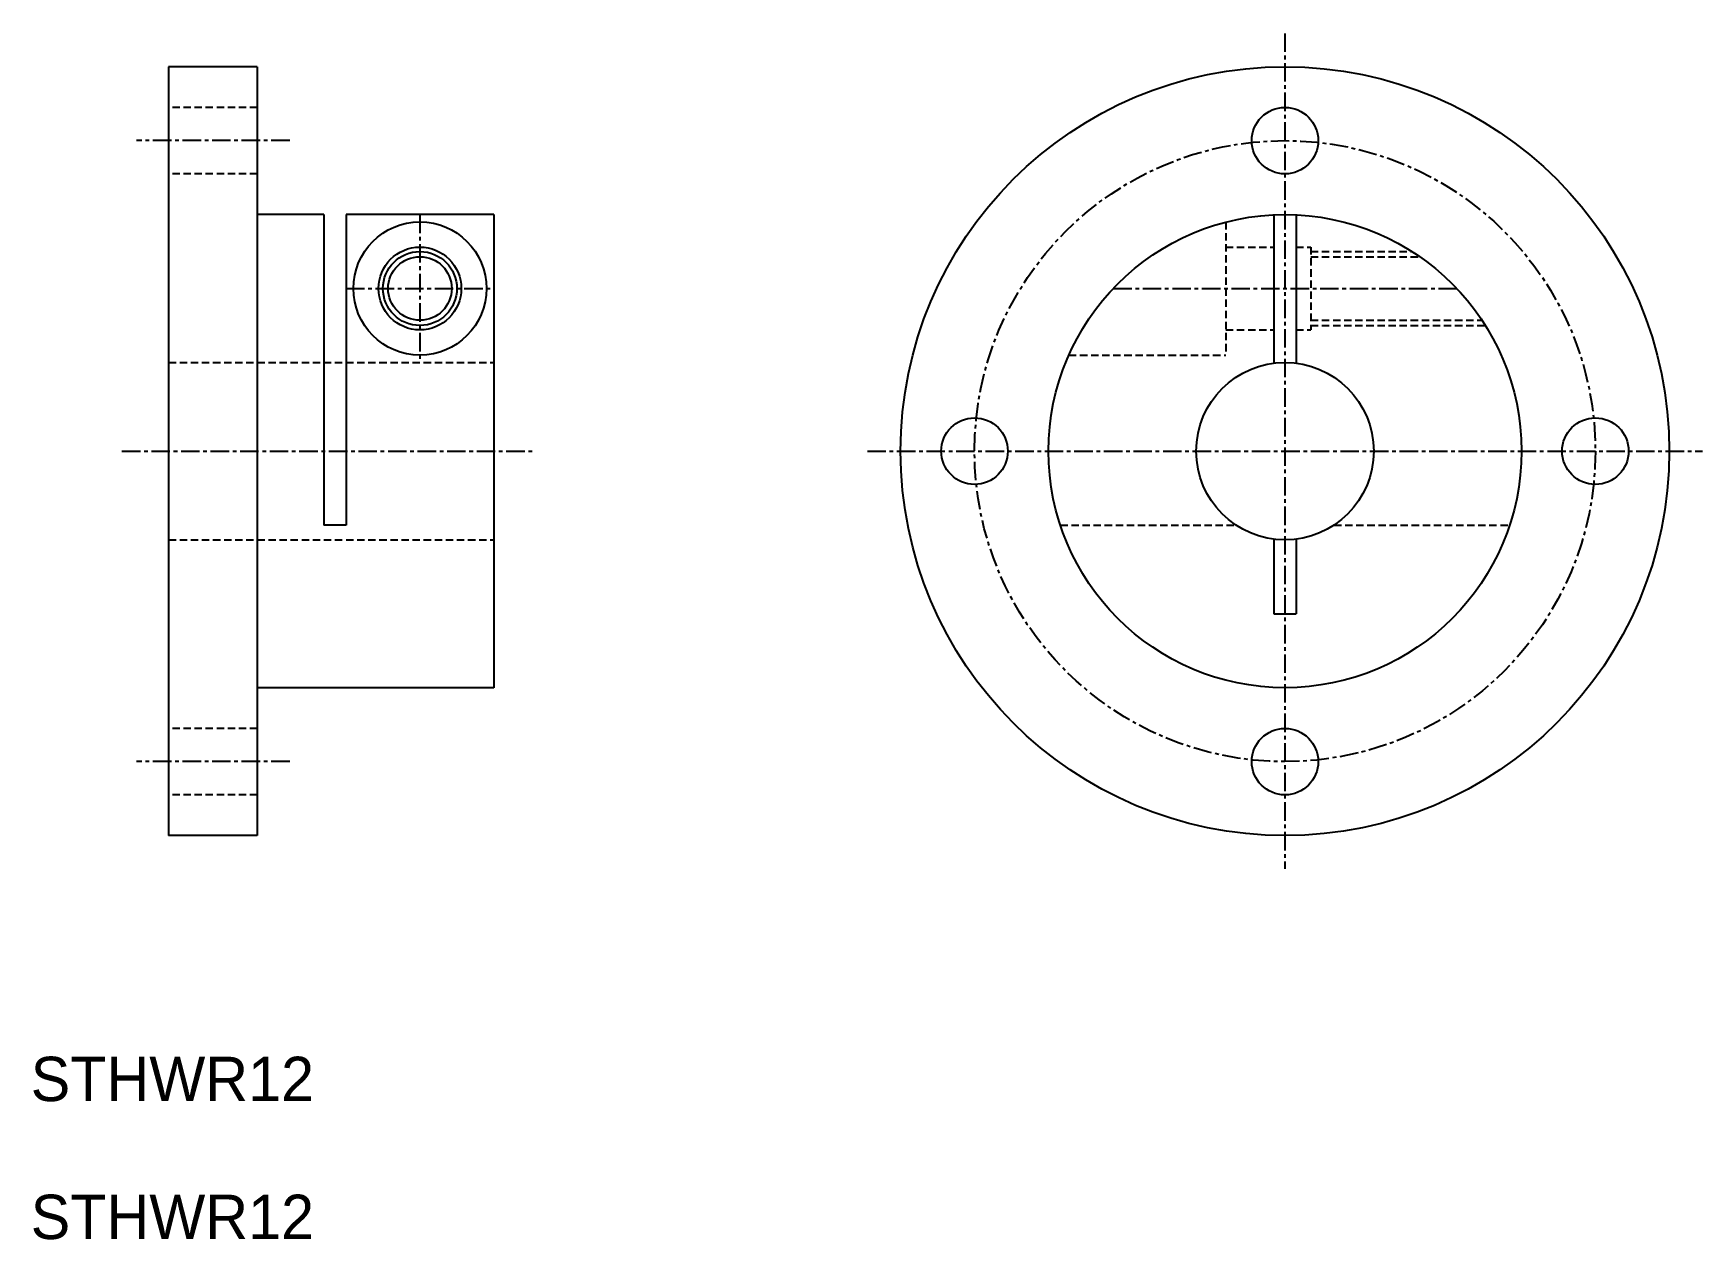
# Model space of a CAD drawing. Extents: x -27 to 86, y -8 to 74.
import ezdxf

# ---------------------------------------------------------------- set-up
doc = ezdxf.new("R2010")
doc.units = 0
doc.linetypes.add('CENTER', pattern=[2, 1.25, -0.25, 0.25, -0.25])
doc.linetypes.add('DASHED', pattern=[0.75, 0.5, -0.25])
doc.layers.get('0').update_dxf_attribs({"linetype": 'CONTINUOUS'})
doc.layers.add('CENTER', color=1, linetype='CENTER')

msp = doc.modelspace()

# ---------------------------------------------------------------- linework, layer by layer
for p, q in [((-11.66, 71.65), (-17.66, 71.65)), ((-17.66, 71.65), (-17.66, 19.65)), ((-11.66, 71.65), (-11.66, 19.65)), ((-7.16, 61.65), (-11.66, 61.65)), ((-7.16, 61.65), (-7.16, 40.65)), ((4.34, 61.65), (-5.66, 61.65)), ((-5.66, 61.65), (-5.66, 40.65)), ((4.34, 61.65), (4.34, 29.65)), ((57.11, 61.64), (57.11, 51.61)), ((58.61, 61.64), (58.61, 51.61)), ((-5.66, 40.65), (-7.16, 40.65)), ((57.11, 39.7), (57.11, 34.65)), ((58.61, 39.7), (58.61, 34.65)), ((57.11, 34.65), (58.61, 34.65)), ((4.34, 29.65), (-11.66, 29.65)), ((-11.66, 19.65), (-17.66, 19.65))]:
    msp.add_line(p, q)
at = {"color": 3, "linetype": 'DASHED'}
for p, q in [((-11.66, 68.9), (-17.66, 68.9)), ((-11.66, 64.4), (-17.66, 64.4)), ((53.86, 61.15), (53.86, 52.15)), ((53.86, 59.45), (57.11, 59.45)), ((58.61, 59.45), (59.61, 59.45)), ((59.61, 59.45), (59.61, 53.85)), ((59.61, 59.15), (66.45, 59.15)), ((59.61, 58.8), (66.98, 58.8)), ((59.61, 54.5), (71.19, 54.5)), ((53.86, 53.85), (57.11, 53.85)), ((58.61, 53.85), (59.61, 53.85)), ((59.61, 54.15), (71.42, 54.15)), ((43.24, 52.15), (53.86, 52.15)), ((-17.66, 51.65), (4.34, 51.65)), ((42.66, 40.65), (54.55, 40.65)), ((61.18, 40.65), (73.06, 40.65)), ((-17.66, 39.65), (4.34, 39.65)), ((-11.66, 26.9), (-17.66, 26.9)), ((-11.66, 22.4), (-17.66, 22.4))]:
    msp.add_line(p, q, dxfattribs=at)
for centre, radius in [((57.86, 45.65), 26), ((57.86, 66.65), 2.25), ((-0.66, 56.65), 4.5), ((57.86, 45.65), 16), ((-0.66, 56.65), 2.8), ((-0.66, 56.65), 2.15), ((57.86, 45.65), 6), ((36.86, 45.65), 2.25), ((78.86, 45.65), 2.25), ((57.86, 24.65), 2.25)]:
    msp.add_circle(centre, radius)
at = {"color": 3, "linetype": 'CONTINUOUS'}
msp.add_circle((-0.66, 56.65), 2.5, dxfattribs=at)
at = {"layer": 'CENTER'}
for p, q in [((57.86, 73.9), (57.86, 17.4)), ((-9.47, 66.65), (-19.84, 66.65)), ((-0.66, 61.65), (-0.66, 51.65)), ((-5.66, 56.65), (4.34, 56.65)), ((46.24, 56.65), (69.48, 56.65)), ((-20.82, 45.65), (7.18, 45.65)), ((29.61, 45.65), (86.11, 45.65)), ((-9.47, 24.65), (-19.84, 24.65))]:
    msp.add_line(p, q, dxfattribs=at)
at = {"layer": 'CENTER', "color": 1, "linetype": 'CENTER'}
msp.add_circle((57.86, 45.65), 21, dxfattribs=at)

# ---------------------------------------------------------------- texts
for p in [(-26.99, 1.69), (-26.99, -7.64)]:
    msp.add_text('STHWR12', height=3).set_placement(p)

doc.saveas('drawing.dxf')
